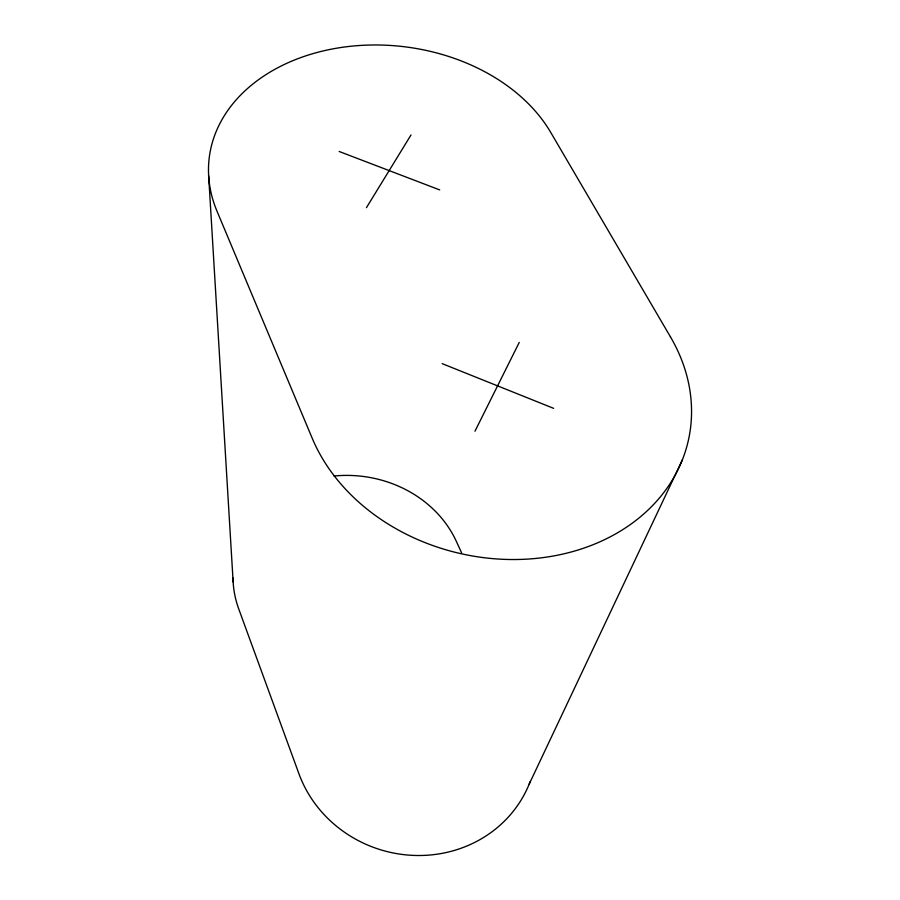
<?xml version="1.0" encoding="UTF-8"?>
<svg xmlns="http://www.w3.org/2000/svg" width="900" height="900" viewBox="0 0 900 900"><rect width="100%" height="100%" fill="white"/><g stroke="black" fill="none" stroke-linecap="round" stroke-linejoin="round"><path stroke-width="1.35" d="M529.211 784.058L682.312 459.968M474.975 431.201L519.244 342.405M366.446 207.653L411.019 134.933M339.176 151.481L439.695 189.911M442.181 363.645L553.646 408.353M461.621 552.881L456.379 541.44A116.156 103.331 5 0 0 334.058 476.01M208.643 175.646L233.145 581.974M530.224 781.481A123.221 116.066 17 0 1 414.473 855.439A123.221 116.066 17 0 1 298.946 773.798L238.759 609.019A116.156 103.331 5 0 1 232.999 577.913M670.5 336.96L550.744 132.435A179.584 133.459 6.6 0 0 323.291 50.906A179.584 133.459 6.6 0 0 217.024 211.241L312.233 438.289A196.965 160.357 12.6 0 0 573.368 551.385A196.965 160.357 12.6 0 0 670.5 336.96"/></g></svg>
